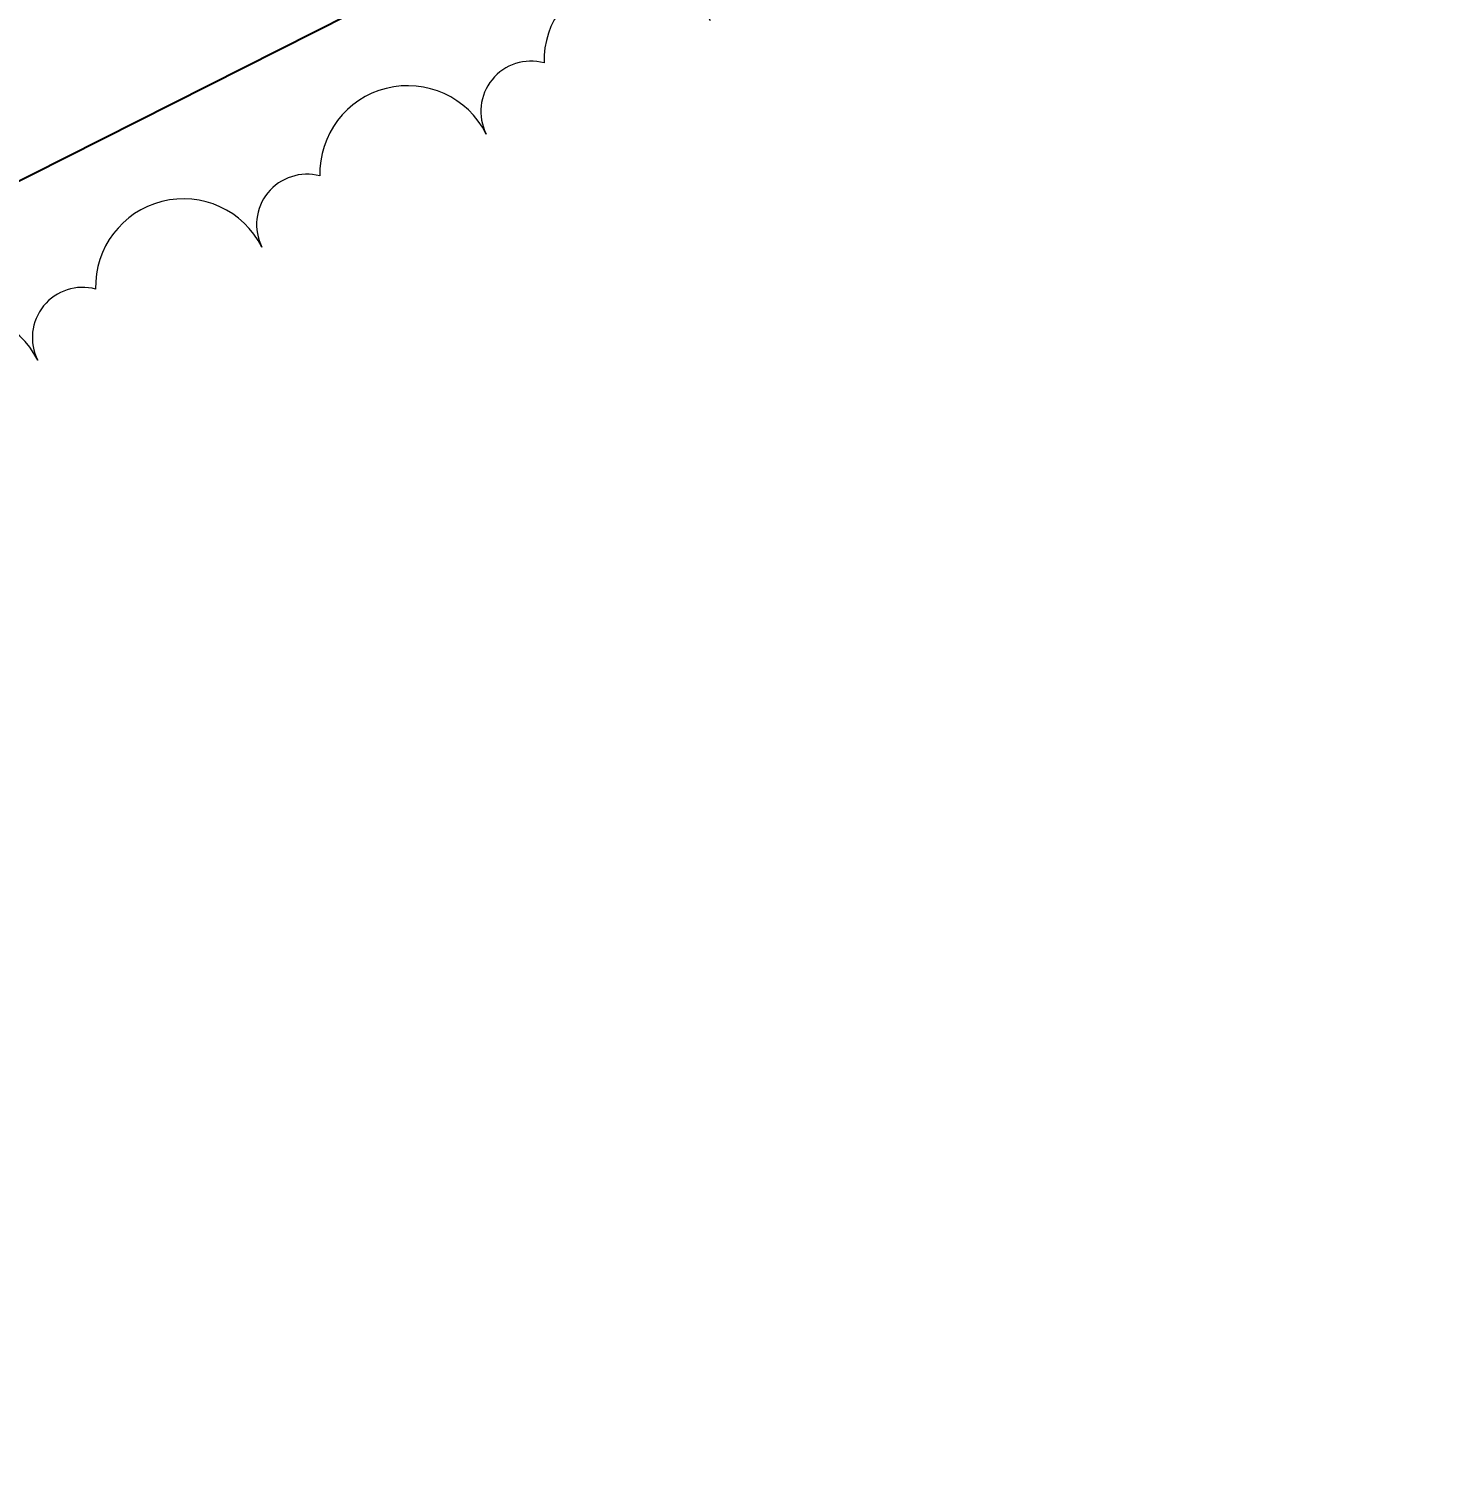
# Model space of a CAD drawing. Header units: metres. Extents: x 2682525 to 2683550, y 1250555 to 1251328.
# Drawn here: x 2683113.163 to 2683115.91, y 1250886.817 to 1250889.622 of the extents above; entities that cross this region are included whole.
import ezdxf

# ---------------------------------------------------------------- set-up
doc = ezdxf.new("R2010")
doc.units = ezdxf.units.M
doc.header["$PDMODE"] = 2
doc.header["$PDSIZE"] = -2
for name, pattern in [('IMPORT-_23_ISO-10 Strichpunktlinie _2_', [46.98999999999999, 30.47999999999999, -7.619999999999998, 1.270000000000001, -7.619999999999998]), ('IMPORT-_25_ISO-10 Strichpunktlinie _2_', [46.98999999999999, 30.47999999999999, -7.619999999999998, 1.270000000000001, -7.619999999999998]), ('IMPORT-_25_VW-01 Strichlinie kurz _2_', [21.165312, 10.580624, -10.584688]), ('Verdeckt 0_75', [1.5, 0.75, -0.75])]:
    doc.linetypes.add(name, pattern=pattern)
for name, color, linetype, lineweight, true_color in [('2458 A U1_dwg-1', 9, 'Continuous', 18, 0x808080), ('_23_000 Linien-Strichpunktlinie kurz 0_10', 9, 'IMPORT-_23_ISO-10 Strichpunktlinie _2_', 18, 0x808080), ('_25_000 Linien-Strichlinie kurz 0_10', 9, 'IMPORT-_25_VW-01 Strichlinie kurz _2_', 18, 0x808080), ('_25_000 Linien-Strichpunktlinie 0_10', 9, 'IMPORT-_25_ISO-10 Strichpunktlinie _2_', 18, 0x808080), ('_25_200 Materialien-Beton', 9, 'Continuous', 18, 0x808080), ('_25_800 Beschriftung-1_100-Text', 9, 'Continuous', 18, 0x808080), ('_25_Keine', 9, 'Continuous', 18, 0x808080), ('A-DETL-____-MBND-1', 7, 'Continuous', 18, 0xbf6000), ('A-DETL-____-MBND-3', 7, 'Verdeckt 0_75', 25, 0xbf6000), ('Bemassung', 9, 'Continuous', 18, 0x808080), ('G-____-REVC-OTLN-1', 1, 'Continuous', 18, 0xff0000)]:
    doc.layers.add(name, color=color, linetype=linetype, lineweight=lineweight, true_color=true_color)
for name, color, linetype, lineweight in [('A-____-____-DIMS', 7, 'Continuous', 9), ('A-DETL-____-MBND', 7, 'Verdeckt 0_75', 18), ('A-DETL-____-MBND-2', 7, 'Verdeckt 0_75', 25), ('Bemassung-1', 7, 'Continuous', 18), ('G-____-____-DIMS', 7, 'Continuous', 9), ('G-____-____-TEXT', 7, 'Continuous', 9), ('P-PIPE-____-IDEN', 7, 'Continuous', 9)]:
    doc.layers.add(name, color=color, linetype=linetype, lineweight=lineweight)
doc.styles.add('Arial_29', font='arial.ttf', dxfattribs={"width": 0.9, "height": 124.9999999999999})
doc.styles.add('Arial_3', font='arial.ttf', dxfattribs={"height": 125})
doc.styles.add('Arial_31', font='arial.ttf', dxfattribs={"width": 0.9, "height": 200})
doc.styles.add('ISOCP_10', font='isocp___.ttf', dxfattribs={"height": 251.7216435185185})
doc.styles.add('ISOCP_2', font='isocp___.ttf', dxfattribs={"height": 125.8608217592593})
doc.styles.add('ISOCP_3', font='isocp___.ttf', dxfattribs={"height": 75.51649305555554})
doc.dimstyles.new('2_0_mm_-_Arial', dxfattribs={"dimscale": 304.8, "dimtxt": 204.051879991394, "dimasz": 0.2460629921259842, "dimexe": 0.3280839895013123, "dimexo": 0.3280840109072179, "dimgap": 0.08202099737532807, "dimtad": 1, "dimdec": 1, "dimlfac": 0.001, "dimrnd": 0.09999999999999999, "dimzin": 0, "dimdsep": 46, "dimtxsty": 'Arial_31', "dimblk1": 'OBLIQUE', "dimblk2": 'OBLIQUE', "dimsah": 1, "dimcen": 0.09, "dimdle": 0.3280839895013123, "dimazin": 0, "dimtfac": 1, "dimtdec": 4, "dimtix": 1, "dimtmove": 0, "dimatfit": 3, "dimfxl": 1, "dimtvp": 1, "dimtfill": 1, "dimtolj": 1, "dimtzin": 0, "dimarcsym": 2})
doc.dimstyles.new('2_0_mm_-_Arial_1', dxfattribs={"dimscale": 304.8, "dimtxt": 204.051879991394, "dimasz": 0.2460629921259842, "dimexe": 0.3280839895013123, "dimexo": 0.3280840109072179, "dimgap": 0.08202099737532807, "dimtad": 1, "dimdec": 1, "dimlfac": 0.001, "dimrnd": 0.09999999999999999, "dimzin": 0, "dimdsep": 46, "dimtxsty": 'Arial_31', "dimblk1": 'OBLIQUE', "dimblk2": 'OBLIQUE', "dimsah": 1, "dimcen": 0.09, "dimdle": 0.3280839895013123, "dimazin": 0, "dimtfac": 1, "dimtdec": 4, "dimtix": 1, "dimtmove": 2, "dimatfit": 3, "dimfxl": 1, "dimtvp": 1, "dimtfill": 1, "dimtolj": 1, "dimtzin": 0, "dimarcsym": 2})

# ---------------------------------------------------------------- blocks, each defined once
blk = doc.blocks.new('2458 A U1_dwg_VW_SLASH-9045147-U01 Bodenplatte')
at = {"layer": 'Bemassung'}
for p, q in [((-48544.18117315027, -22641.89040899067), (-48656.43437466364, -22754.14361050403)), ((-48500.30777390698, -22698.01700974735), (-48712.54898484446, -22698.01700974735))]:
    blk.add_line(p, q, dxfattribs=at)
blk = doc.blocks.new('2458 A U1_dwg_VW_SLASH-9045150-U01 Bodenplatte')
at = {"layer": 'Bemassung'}
for p, q in [((-48656.43437466364, -22754.14361050486), (-48544.18117315027, -22641.8904089915)), ((-48700.30777390694, -22698.01700974818), (-48488.06656296946, -22698.01700974818))]:
    blk.add_line(p, q, dxfattribs=at)
blk = doc.blocks.new('2458 A U1_dwg_VW_SLASH-9045391-U01 Bodenplatte')
at = {"layer": 'Bemassung'}
for p, q in [((-48544.18117315026, -22141.8904089743), (-48656.43437466363, -22254.14361048767)), ((-48500.30777390696, -22198.01700973099), (-48712.54898484444, -22198.01700973099))]:
    blk.add_line(p, q, dxfattribs=at)
blk = doc.blocks.new('2458 A U1_dwg_VW_SLASH-9045394-U01 Bodenplatte')
at = {"layer": 'Bemassung'}
for p, q in [((-48656.43437466363, -22254.14361048766), (-48544.18117315026, -22141.8904089743)), ((-48700.30777390693, -22198.01700973098), (-48488.06656296944, -22198.01700973098))]:
    blk.add_line(p, q, dxfattribs=at)
blk = doc.blocks.new('2458 A U1_dwg-9041719-U01 Bodenplatte')
at = {"layer": '_25_200 Materialien-Beton'}
h = blk.add_hatch(dxfattribs=at)
h.set_pattern_fill('FP_1', color=256, style=0, pattern_type=2)
h.set_pattern_definition([(18.233, (0, 0), (18.77292067800844, -56.98752011815572), []), (288.233, (0, 0), (63.31313485127099, 20.85671487326738), [])])
h.paths.add_polyline_path([(-49968.00324863024, -24576.79242839237), (-49965.5195898317, -24576.79242839237), (-49965.51958983167, -23456.79242839382), (-50815.51911986209, -23456.79242839324), (-50815.51911986205, -24576.79242839237), (-50404.8310261041, -24576.79242839237)])
at = {"layer": '_25_Keine'}
blk.add_hatch(color=256, dxfattribs=at).paths.add_polyline_path([(-49824.09776362555, -23850.71366945587), (-49965.51911986075, -23709.29231322068), (-49824.09776362555, -23567.87095698125), (-49824.09776362555, -23730.52065781856)])
at = {"layer": '_23_000 Linien-Strichpunktlinie kurz 0_10', "flags": 128}
for points in [[(-48201.41820451852, -21247.76708494488), (-48201.41820451852, -23857.67481516636), (-59051.41568548869, -23857.67481516636), (-59051.41568548869, -26457.72384571089)], [(-48201.41820451852, -21247.76708494488), (-48201.41820451852, -23857.67481516636), (-59051.41568548869, -23857.67481516636), (-59051.41568548869, -26457.72384571089)], [(-48606.41820451834, -22047.6747596637), (-52001.41820491337, -22047.6747596637), (-52001.41820491337, -23452.67481516637)], [(-48606.41820451834, -22047.6747596637), (-52001.41820491337, -22047.6747596637), (-52001.41820491337, -23452.67481516637)]]:
    blk.add_lwpolyline(points, dxfattribs=at)
for points in [[(-48606.41820492257, -23256.41753634317), (-48201.41820451847, -23256.41753634317), (-48201.41820451847, -23857.67481516634), (-48606.41820492256, -23857.67481516634)], [(-48606.41820492257, -23256.41753634317), (-48201.41820451847, -23256.41753634317), (-48201.41820451847, -23857.67481516634), (-48606.41820492256, -23857.67481516634)], [(-51901.41820491334, -23857.67481516634), (-51901.41820491334, -24708.04790065598), (-48201.41820451848, -24708.04790065598), (-48201.41820451848, -23857.67481516635), (-48201.41820451848, -24708.04790065598), (-51901.41820491334, -24708.04790065598)]]:
    blk.add_lwpolyline(points, close=True, dxfattribs=at)
at = {"layer": '_25_000 Linien-Strichlinie kurz 0_10'}
blk.add_line((-49965.51958983162, -24436.79242839318), (-49965.51958983162, -25762.9408942391), dxfattribs=at)
at = {"layer": '_25_000 Linien-Strichlinie kurz 0_10', "flags": 128}
blk.add_lwpolyline([(-49965.51958983165, -24436.79242839315), (-49965.51958983165, -23456.79242839321), (-50815.51911986204, -23456.79242839321), (-50815.51911986204, -24436.79242839315), (-50475.51911986723, -24436.79242839315)], close=True, dxfattribs=at)
at = {"layer": '_25_000 Linien-Strichpunktlinie 0_10', "flags": 128}
blk.add_lwpolyline([(-48349.47132443955, -24437.67519800754), (-78599.66104877448, -24437.67519800754), (-78599.66104877448, -23456.41753594726), (-48349.47132443955, -23456.41753594726)], close=True, dxfattribs=at)
at = {"layer": '_25_200 Materialien-Beton', "flags": 128}
blk.add_lwpolyline([(-49965.51958983163, -24576.79242839235), (-49965.51958983163, -23456.7924283938), (-50815.51911986203, -23456.7924283938), (-50815.51911986203, -24576.79242839235), (-50475.51911986721, -24576.79242839235)], close=True, dxfattribs=at)
at = {"layer": '_25_Keine'}
for p, q in [((-49965.51911986075, -23709.29231322068), (-49824.09776362555, -23567.87095698125)), ((-49824.09776362555, -23567.87095698125), (-49824.09776362555, -23730.52065781856)), ((-49824.09776362555, -23850.71366945587), (-49965.51911986075, -23709.29231322068)), ((-49824.09776362555, -23730.52065781856), (-49824.09776362555, -23850.71366945587))]:
    blk.add_line(p, q, dxfattribs=at)
at = {"layer": '_25_Keine', "flags": 128}
for points in [[(-48600.307773907, -21247.76708494488), (-48600.307773907, -25107.67519800753), (-51100.307773907, -25107.67519800753), (-51100.307773907, -21247.76708494488)], [(-47279.62619817365, -25107.67519800751), (-48600.307773907, -25107.67519800751), (-48600.307773907, -21247.76708494488)], [(-49413.03515438017, -24006.79242839318), (-49965.51906642181, -24006.79242839318), (-49965.51906642181, -24436.79242839315), (-49413.03515438014, -24436.79242839315)]]:
    blk.add_lwpolyline(points, dxfattribs=at)
for points in [[(-51035.51911992356, -25762.94089423907), (-51035.51911992356, -21635.57400418479), (-49603.38543813303, -21635.57400418479), (-49603.38543813303, -25762.94089423904)], [(-49965.51911985411, -25461.79219808343), (-49965.51911985411, -23456.79242838817), (-49905.51911988045, -23456.79242838817), (-49905.51911988045, -25461.79219808162)]]:
    blk.add_lwpolyline(points, close=True, dxfattribs=at)
at = {"layer": 'Bemassung'}
for p, q in [((-46810.21721097325, -22198.01700974534), (-48488.06656296948, -22198.01700974534)), ((-47276.6348258428, -22698.01700974386), (-48488.06656296952, -22698.01700974386))]:
    blk.add_line(p, q, dxfattribs=at)
at = {"layer": 'Bemassung', "flags": 128}
for points in [[(-48600.30777390695, -22098.017009731), (-48600.30777390695, -25104.6751980075)], [(-48600.30777390696, -22598.0170097482), (-48600.30777390696, -25104.67519800749)]]:
    blk.add_lwpolyline(points, close=True, dxfattribs=at)
for points in [[(-48712.54898484444, -22198.01700973099), (-51103.06656296949, -22198.01700973099), (-50990.82535203198, -22198.01700973099)], [(-48712.54898484446, -22698.01700974735), (-50988.06656296945, -22698.01700974735), (-50875.82535203194, -22698.01700974735)]]:
    blk.add_lwpolyline(points, dxfattribs=at)
for name in ['2458 A U1_dwg_VW_SLASH-9045391-U01 Bodenplatte', '2458 A U1_dwg_VW_SLASH-9045394-U01 Bodenplatte', '2458 A U1_dwg_VW_SLASH-9045147-U01 Bodenplatte', '2458 A U1_dwg_VW_SLASH-9045150-U01 Bodenplatte']:
    blk.add_blockref(name, (0, 0))
at = {"layer": '_25_800 Beschriftung-1_100-Text', "insert": (-48482.87736019622, -24758.02518095109), "char_height": 251.7216435185185, "width": 406.0240518038852, "attachment_point": 1, "rotation": 0.0254000008598475, "line_spacing_factor": 1.478621465017729, "style": 'ISOCP_10'}
blk.add_mtext('10', dxfattribs=at)
at = {"layer": '_25_Keine', "attachment_point": 1, "rotation": 89.99999999999999, "line_spacing_factor": 1.478621465017729}
for s, insert, char_height, width, style in [('457.78', (-49728.45478474951, -23924.86160603641), 125.8608217592593, 659.7890841813136, 'ISOCP_2'), ('112/85', (-50088.81382396561, -23866.91714886894), 75.51649305555554, 385.715712937781, 'ISOCP_3'), ('UK D. ???', (-49686.45256572359, -25196.14459111623), 125.8608217592593, 947.3894542090657, 'ISOCP_2')]:
    blk.add_mtext(s, dxfattribs=dict(at, insert=insert, char_height=char_height, width=width, style=style))
at = {"layer": 'Bemassung-1', "insert": (-47350.30777390698, -22590.98373378046), "char_height": 125.8608217592593, "width": 406.0240518038852, "attachment_point": 2, "line_spacing_factor": 1.478621465017729, "style": 'ISOCP_2'}
blk.add_mtext('2.50', dxfattribs=at)
blk = doc.blocks.new('PE-HD_Bogen - Standard-8954503-U01 Bodenplatte')
at = {"layer": 'A-DETL-____-MBND-3'}
for points in [[(-47243.94873347851, -22631.90136340103), (-47235.99450830915, -22626.46508869586), (-47227.56244655385, -22624.7386245334), (-47205.7587479748, -22602.93492595442), (-47216.0709820873, -22605.49127472577), (-47223.86716606907, -22611.81979599163), (-47236.78599461081, -22624.73862453337)], [(-47152.9830354178, -22717.40669833603), (-47131.17933683885, -22695.60299975704), (-47127.40121275506, -22687.47361884261), (-47126.98014258132, -22676.98471816724), (-47129.94482155429, -22664.85109897826), (-47136.09321170113, -22651.89964737164), (-47145.00631039419, -22639.0129833711), (-47156.07670468702, -22627.06931183209), (-47168.54996550331, -22616.88257423206), (-47184.51247791472, -22608.04626896047), (-47194.26728350831, -22604.38969681809), (-47205.7587479748, -22602.93492595442), (-47227.56244655385, -22624.7386245334), (-47214.63413729968, -22626.73199420079), (-47203.37975931045, -22630.95067848315), (-47190.35366408234, -22638.68627281108), (-47176.62706159687, -22650.22522071418), (-47165.80090688546, -22662.2756537392), (-47157.20081641337, -22675.16965270956), (-47151.41287213429, -22688.02851290315), (-47148.83151288545, -22699.97592424878), (-47149.63265403413, -22710.19769040703), (-47151.74852013327, -22714.75039463336)], [(-47279.51333521358, -22724.64250550232), (-47278.66681310633, -22724.31669468009), (-47264.71978630385, -22723.457051054), (-47260.35497475008, -22686.08988454267), (-47247.567378642, -22652.0508494561), (-47227.56244655385, -22624.7386245334), (-47237.07102839719, -22626.68550612236), (-47243.94873347851, -22631.90136340103), (-47253.89429928403, -22643.96403721013), (-47259.55972535199, -22651.87100925086), (-47266.33370787455, -22664.29763507098), (-47274.02892390769, -22685.05357261279), (-47275.06316364533, -22688.18404793013), (-47278.92538534444, -22712.28954311371), (-47279.48305763717, -22724.00636663716)], [(-47154.9031231359, -22724.44526844345), (-47152.9830354178, -22717.40669833603), (-47149.20491133401, -22709.27731742158), (-47149.204911334, -22697.06509183112), (-47151.7485201333, -22686.65479755724), (-47157.8969102801, -22673.70334595062), (-47166.8100089732, -22660.81668195013), (-47177.88040326602, -22648.87301041108), (-47190.35366408234, -22638.68627281108), (-47206.09987305312, -22629.93104851304), (-47216.0709820873, -22626.19339539709), (-47227.56244655385, -22624.7386245334), (-47248.02765677892, -22653.27605421852), (-47260.36509234192, -22686.17650128042), (-47264.75198097191, -22723.7326697168), (-47222.14014173365, -22723.29803399787), (-47165.71638083903, -22723.83555433361), (-47158.30259104117, -22724.12617831099)], [(-47279.51333521355, -22760.74939698712), (-47272.28319293545, -22760.19990585174), (-47264.751980972, -22759.89529164682), (-47264.75198097191, -22723.7326697168), (-47279.51333521358, -22724.64250550232), (-47279.51333521353, -22760.45553927857)], [(-47154.90312313591, -22760.68037987011), (-47155.22174601127, -22724.41536099368), (-47165.71638083903, -22723.83555433361), (-47205.84634283838, -22723.31496105494), (-47264.75198097191, -22723.7326697168), (-47264.75198097195, -22759.96778114348), (-47211.5478627806, -22759.54414937225), (-47163.08164143816, -22760.15412336211), (-47156.09266365863, -22760.56872397177)]]:
    blk.add_hatch(color=256, dxfattribs=at).paths.add_polyline_path(points)
at = {"layer": 'A-DETL-____-MBND-2'}
for p, q in [((-47220.85635969333, -22608.65615846541), (-47242.6600582723, -22630.45985704437)), ((-47217.20822917469, -22693.39637559512), (-47176.66218586913, -22652.85033228956)), ((-47217.20822917469, -22693.39637559512), (-47217.2082291747, -22760.77899839956)), ((-47154.27171062397, -22718.84820469269), (-47132.46801204498, -22697.04450611373)), ((-47153.38689938059, -22717.80790631342), (-47154.27171062396, -22718.84820469269)), ((-47279.70822917475, -22724.54388697289), (-47279.70822917472, -22760.77899839955)), ((-47154.70822917474, -22760.77899839955), (-47154.70822917473, -22724.54388697286))]:
    blk.add_line(p, q, dxfattribs=at)
at = {"layer": 'A-DETL-____-MBND-2', "flags": 128}
for points in [[(-47242.66005827233, -22630.45985704437), (-47260.89989886395, -22654.04303397588), (-47273.45442115355, -22682.52946532583), (-47279.34038318365, -22714.19483275905), (-47279.70822917474, -22724.54388697287)], [(-47154.70822917476, -22724.54388697286), (-47153.86942622816, -22718.94270570623), (-47153.38689938059, -22717.80790631342)]]:
    blk.add_lwpolyline(points, dxfattribs=at)
at = {"layer": 'A-DETL-____-MBND-2'}
for centre, major_axis, ratio, start_param, end_param in [((-47176.66218586913, -22652.85033228956), (-44.19417382416366, 44.19417382415588), 0.5254856941959549, 5.818401250936906, 8.959993904526927), ((-47176.66218586913, -22652.85033228956), (-44.19417382415674, 44.19417382416116), 0.5254856941959831, 2.676808597347587, 5.818401250937152), ((-47217.2082291747, -22760.77899839956), (62.49999999999984, 0), 0.01999600119803886, 2.43518721597846, 5.576779869566107), ((-47217.2082291747, -22760.77899839956), (62.50000000000538, 0), 0.01999600119807486, 5.576779869566996, 8.718372523158935)]:
    blk.add_ellipse(centre, major_axis=major_axis, ratio=ratio, start_param=start_param, end_param=end_param, dxfattribs=at)
blk = doc.blocks.new('_Oblique')
at = {"color": 0, "linetype": 'ByBlock', "lineweight": -2}
blk.add_line((-0.5, -0.5), (0.5, 0.5), dxfattribs=at)
blk = doc.blocks.new('*D1807')
at = {"layer": 'A-____-____-DIMS', "color": 0, "lineweight": -2, "transparency": 16777216}
for p, q in [((2683068.897622096, 1250867.009540824), (2683135.861756529, 1250900.785341326)), ((2683053.688199543, 1250859.338114525), (2683068.897622096, 1250867.009540824)), ((2683053.688199543, 1250859.338114525), (2682986.72406511, 1250825.562314023)), ((2683113.74310552, 1250778.098576879), (2683113.932022766, 1250777.724028246)), ((2683098.698719751, 1250770.099947516), (2683098.722600213, 1250770.052601948))]:
    blk.add_line(p, q, dxfattribs=at)
at = {"layer": 'A-____-____-DIMS', "color": 0, "lineweight": -2, "transparency": 16777216, "xscale": 74.99999999999999, "yscale": 74.99999999999999, "zscale": 74.99999999999999}
for p, rotation in [((2683068.897622096, 1250867.009540824), 206.7657572042305), ((2683053.688199543, 1250859.338114525), 26.76575720423048)]:
    blk.add_blockref('_Oblique', p, dxfattribs=dict(at, rotation=rotation))
at = {"layer": 'A-____-____-DIMS', "color": 0, "transparency": 16777216, "insert": (2683004.047613651, 1250976.668747653), "char_height": 200, "width": 911.641014607705, "attachment_point": 5, "rotation": 26.76575720423047, "style": 'Arial_31', "bg_fill": 3, "box_fill_scale": 1.1, "bg_fill_color": 256, "bg_fill_true_color": 13158600, "bg_fill_transparency": 0}
blk.add_mtext('\\A1;0.0', dxfattribs=at)
at = {"layer": 'Defpoints', "color": 0, "transparency": 16777216}
for p in [(2683068.708701911, 1250867.384095282), (2683068.897622096, 1250867.009540824), (2683053.664316143, 1250859.385465919)]:
    blk.add_point(p, dxfattribs=at)
blk = doc.blocks.new('*D1808')
at = {"layer": 'A-____-____-DIMS', "color": 0, "lineweight": -2, "transparency": 16777216}
for p, q in [((2683101.306229421, 1250883.356000871), (2683168.270363854, 1250917.131801374)), ((2683068.897622741, 1250867.009539544), (2683001.933488308, 1250833.233739042)), ((2683146.196746825, 1250794.355752247), (2683146.340630091, 1250794.070488293)), ((2683113.74310552, 1250778.098576879), (2683113.932023411, 1250777.724026967))]:
    blk.add_line(p, q, dxfattribs=at)
at = {"layer": 'A-____-____-DIMS', "color": 0, "transparency": 16777216, "insert": (2682617.72699169, 1250788.948338999), "char_height": 200, "width": 911.641014607705, "attachment_point": 1, "rotation": 26.76575720423047, "line_spacing_factor": 0.9417779076525878, "style": 'Arial_31', "bg_fill": 3, "box_fill_scale": 1.1, "bg_fill_color": 256, "bg_fill_true_color": 13158600, "bg_fill_transparency": 0}
blk.add_mtext('\\A1;0.0', dxfattribs=at)
at = {"layer": 'A-____-____-DIMS', "color": 0, "lineweight": -2, "transparency": 16777216}
blk.add_line((2683068.897622741, 1250867.009539544), (2683101.306229421, 1250883.356000871), dxfattribs=at)
at = {"layer": 'Defpoints', "color": 0, "transparency": 16777216}
for p in [(2683101.162343216, 1250883.641270651), (2683101.306229421, 1250883.356000871), (2683068.708701911, 1250867.384095282)]:
    blk.add_point(p, dxfattribs=at)
at = {"layer": 'A-____-____-DIMS', "color": 0, "lineweight": -2, "transparency": 16777216, "xscale": 74.99999999999999, "yscale": 74.99999999999999, "zscale": 74.99999999999999}
for p, rotation in [((2683101.306229421, 1250883.356000871), 206.7657572042305), ((2683068.897622741, 1250867.009539544), 26.76575720423048)]:
    blk.add_blockref('_Oblique', p, dxfattribs=dict(at, rotation=rotation))
blk = doc.blocks.new('*D1809')
at = {"layer": 'A-____-____-DIMS', "color": 0, "lineweight": -2, "transparency": 16777216}
for p, q in [((2683132.910514814, 1250899.296771893), (2683199.874649247, 1250933.072572396)), ((2683101.30623005, 1250883.355999624), (2683132.910514814, 1250899.296771893)), ((2683101.30623005, 1250883.355999624), (2683034.342095617, 1250849.580199121)), ((2683177.801724807, 1250810.295150137), (2683177.944915484, 1250810.011259315)), ((2683146.196746825, 1250794.355752247), (2683146.34063072, 1250794.070487046))]:
    blk.add_line(p, q, dxfattribs=at)
at = {"layer": 'A-____-____-DIMS', "color": 0, "lineweight": -2, "transparency": 16777216, "xscale": 74.99999999999999, "yscale": 74.99999999999999, "zscale": 74.99999999999999}
for p, rotation in [((2683132.910514814, 1250899.296771893), 206.7657572042305), ((2683101.30623005, 1250883.355999624), 26.76575720423048)]:
    blk.add_blockref('_Oblique', p, dxfattribs=dict(at, rotation=rotation))
at = {"layer": 'A-____-____-DIMS', "color": 0, "transparency": 16777216, "insert": (2683059.863075263, 1251004.821305737), "char_height": 200, "width": 911.641014607705, "attachment_point": 5, "rotation": 26.76575720423047, "style": 'Arial_31', "bg_fill": 3, "box_fill_scale": 1.1, "bg_fill_color": 256, "bg_fill_true_color": 13158600, "bg_fill_transparency": 0}
blk.add_mtext('\\A1;0.0', dxfattribs=at)
at = {"layer": 'Defpoints', "color": 0, "transparency": 16777216}
for p in [(2683132.767321199, 1250899.58066854), (2683132.910514814, 1250899.296771893), (2683101.162343216, 1250883.641270651)]:
    blk.add_point(p, dxfattribs=at)
blk = doc.blocks.new('Family - ___-9052579-U01 Bodenplatte')
at = {"layer": 'G-____-REVC-OTLN-1'}
for centre, radius, start, end in [((-49500.30054631225, -22382.30988307712), 170.8823529411748, 0, 154.7912347032418), ((-49012.06525219461, -22382.30988307712), 170.882352941182, 0, 154.791234703242), ((-48523.82995807696, -22382.30988307712), 170.8823529411748, 0, 154.791234703243), ((-48035.59466395932, -22382.30988307712), 170.882352941182, 0, 154.791234703242), ((-49231.77113454754, -22382.30988307712), 97.64705882352605, 48.18968510422346, 180), ((-48743.5358404299, -22382.30988307712), 97.6470588235309, 48.1896851042217, 180), ((-48255.30054631225, -22382.30988307712), 97.6470588235309, 48.1896851042217, 180)]:
    blk.add_arc(centre, radius, start, end, dxfattribs=at)

msp = doc.modelspace()

# ---------------------------------------------------------------- hatches: boundary and pattern name
at = {"layer": 'A-DETL-____-MBND-1'}
for points in [[(2683116.391581395, 1250887.43992488), (2683115.292135785, 1250889.619260757), (2683115.286563701, 1250889.616998853), (2683115.268009405, 1250889.608192944), (2683115.235956864, 1250889.592291444), (2683116.335215131, 1250887.412894228), (2683116.383823742, 1250887.436711888), (2683116.389534271, 1250887.439254614)], [(2683116.279974502, 1250887.383631884), (2683116.281730291, 1250887.384879755), (2683116.295920981, 1250887.392664825), (2683116.335215131, 1250887.412894228), (2683115.235956864, 1250889.592291444), (2683115.186334756, 1250889.566465029), (2683115.180716235, 1250889.5630291), (2683116.278759185, 1250887.38604138)]]:
    msp.add_hatch(color=256, dxfattribs=at).paths.add_polyline_path(points)
at = {"layer": 'G-____-____-DIMS'}
msp.add_hatch(color=256, dxfattribs=at).paths.add_polyline_path([(2683115.288817054, 1250889.487490458), (2683115.140548179, 1250889.522360116), (2683115.137563761, 1250889.469546277)])

# ---------------------------------------------------------------- linework, layer by layer
at = {"layer": 'A-DETL-____-MBND'}
msp.add_open_spline([(2683066.009390901, 1250869.679863096), (2683066.288205003, 1250869.551325586), (2683067.039320472, 1250869.18605556), (2683068.808618498, 1250868.554809036), (2683071.657237757, 1250869.494124548), (2683074.467321273, 1250871.018365242), (2683078.195421315, 1250872.859749516), (2683083.158512379, 1250875.383371573), (2683088.800458998, 1250878.256991499), (2683094.67246607, 1250881.112386641), (2683097.951854891, 1250882.94699488), (2683100.081408632, 1250883.879558791), (2683100.187642982, 1250884.43076455), (2683100.919117485, 1250885.016465895), (2683101.844521929, 1250884.711114088), (2683103.967648854, 1250886.004076284), (2683109.204590926, 1250888.417601884), (2683115.754953569, 1250891.836530144), (2683122.446522959, 1250895.24131188), (2683126.497124689, 1250897.270196159), (2683129.520615935, 1250898.811156605), (2683132.804656584, 1250900.260438276), (2683134.067093911, 1250906.573856538), (2683135.558020153, 1250913.796773206), (2683138.657477513, 1250918.602886364), (2683139.889302063, 1250920.906158589)], degree=3, knots=[0, 0, 0, 0, 3.021816965252346, 8.2668153199768, 17.95102877688316, 30.86478291184385, 40.23480069127133, 58.74610483870741, 85.71719350426484, 102.6006594184549, 122.8063238274784, 123.1988405673681, 125.0105717409506, 127.673553189531, 131.444065486728, 133.3966811922206, 151.4499517304334, 188.9907190902837, 205.6325642785124, 225.4757952452216, 233.4027051389572, 239.3167187433414, 259.753894699282, 288.8823652494151, 314.5908583427087, 314.5908583427087, 314.5908583427087, 314.5908583427087], dxfattribs=at)
at = {"layer": 'A-DETL-____-MBND-2'}
for p, q in [((2683115.236519682, 1250889.591175598), (2683115.220201417, 1250889.623528304)), ((2683116.391581395, 1250887.43992488), (2683115.292323128, 1250889.619322096)), ((2683116.335777949, 1250887.411778382), (2683115.236519682, 1250889.591175598)), ((2683116.335777949, 1250887.411778382), (2683115.236519682, 1250889.591175598)), ((2683115.180716235, 1250889.5630291), (2683116.279974502, 1250887.383631884))]:
    msp.add_line(p, q, dxfattribs=at)
for major_axis, ratio, start_param, end_param in [((0.05580344647185997, 0.02814649821669223), 0.01999600119807292, 0, 1.570796326794897), ((0.05580344647185997, 0.02814649821669223), 0.01999600119807292, 4.712388980384683, 6.283185307179586), ((0.05580344647186647, 0.0281464982166955), 0.01999600119807059, 1.570796326794897, 3.141592653589793), ((0.05580344647186647, 0.0281464982166955), 0.01999600119807059, 3.141592653589793, 4.712388980384683)]:
    msp.add_ellipse((2683115.236519682, 1250889.591175598), major_axis=major_axis, ratio=ratio, start_param=start_param, end_param=end_param, dxfattribs=at)
at = {"layer": 'G-____-____-DIMS'}
for p, q in [((2683115.140548179, 1250889.522360116), (2683115.137563761, 1250889.469546277)), ((2683115.288817054, 1250889.487490458), (2683115.140548179, 1250889.522360116)), ((2683114.894796941, 1250889.509755848), (2683113.791211326, 1250888.953122297)), ((2683115.288817054, 1250889.487490458), (2683114.894796941, 1250889.509755848)), ((2683115.137563761, 1250889.469546277), (2683115.288817054, 1250889.487490458)), ((2683115.930441955, 1250887.601631505), (2683114.788344044, 1250887.025572877))]:
    msp.add_line(p, q, dxfattribs=at)
at = {"layer": 'P-PIPE-____-IDEN'}
msp.add_line((2683115.822452415, 1250888.429501216), (2683115.690419598, 1250888.362905662), dxfattribs=at)

# ---------------------------------------------------------------- block references
at = {"layer": '2458 A U1_dwg-1', "xscale": 0.001, "yscale": 0.001, "zscale": 0.001, "rotation": 26.76575494316579}
msp.add_blockref('2458 A U1_dwg-9041719-U01 Bodenplatte', (2683147.144467305, 1250931.177239274), dxfattribs=at)
at = {"layer": 'A-DETL-____-MBND-2', "xscale": 0.001, "yscale": 0.001, "zscale": 0.001, "rotation": 26.76575494316579}
msp.add_blockref('PE-HD_Bogen - Standard-8954503-U01 Bodenplatte', (2683147.144467305, 1250931.177239274), dxfattribs=at)

# ---------------------------------------------------------------- texts
at = {"layer": 'P-PIPE-____-IDEN', "insert": (2683115.663293348, 1250888.050854882), "char_height": 0.1249999999999999, "width": 0.6421516874999995, "attachment_point": 1, "rotation": 116.7657549431658, "style": 'Arial_29'}
msp.add_mtext('DN 125', dxfattribs=at)

# ---------------------------------------------------------------- next in the draw order: texts
at = {"layer": 'G-____-____-DIMS', "char_height": 0.125, "width": 1.334488368200837, "attachment_point": 1, "rotation": 26.765754943165796, "line_spacing_factor": 0.9417779076525877, "style": 'Arial_3', "bg_fill": 3, "box_fill_scale": 1.25, "bg_fill_color": 256, "bg_fill_true_color": 13158600, "bg_fill_transparency": 0}
for s, insert in [('454.51 m.ü.M.', (2683113.751354484, 1250889.129764089)), ('454.56 m.ü.M.', (2683114.748487202, 1250887.202214669))]:
    msp.add_mtext(s, dxfattribs=dict(at, insert=insert))

# ---------------------------------------------------------------- next in the draw order: texts
at = {"layer": 'G-____-____-TEXT', "insert": (2683115.907369692, 1250887.33235396), "char_height": 0.125, "width": 0.2725737499999999, "attachment_point": 1, "rotation": 26.765754943165796, "style": 'Arial_3', "bg_fill": 3, "box_fill_scale": 1.25, "bg_fill_color": 256, "bg_fill_true_color": 13158600, "bg_fill_transparency": 0}
msp.add_mtext('TB', dxfattribs=at)

# ---------------------------------------------------------------- next in the draw order: dimensions: what is measured, and where the dimension line sits
at = {"layer": 'A-____-____-DIMS'}
dim = msp.add_linear_dim(base=(2683068.897622096, 1250867.009540824), p1=(2683053.664316142, 1250859.385465919), p2=(2683068.708701911, 1250867.384095282), angle=26.76575720423047, dimstyle='2_0_mm_-_Arial', override={"dimpost": '<>', "dimfxl": 17038.5332360565}, dxfattribs=at)
dim.commit()
dim.dimension.update_dxf_attribs({"geometry": '*D1807', "text_midpoint": (2683004.047613651, 1250976.668747653)})

# ---------------------------------------------------------------- next in the draw order: dimensions: what is measured, and where the dimension line sits
dim = msp.add_linear_dim(base=(2683101.306229421, 1250883.356000871), p1=(2683068.708701911, 1250867.384095282), p2=(2683101.162343216, 1250883.641270651), angle=26.76575720423047, dimstyle='2_0_mm_-_Arial_1', override={"dimpost": '<>', "dimfxl": 36297.85923366722}, dxfattribs=at)
dim.commit()
dim.dimension.update_dxf_attribs({"geometry": '*D1808', "text_midpoint": (2683084.754535631, 1250875.177022492), "dimtype": 160})

# ---------------------------------------------------------------- next in the draw order: dimensions: what is measured, and where the dimension line sits
dim = msp.add_linear_dim(base=(2683132.910514814, 1250899.296771893), p1=(2683101.162343216, 1250883.641270651), p2=(2683132.767321198, 1250899.58066854), angle=26.76575720423047, dimstyle='2_0_mm_-_Arial', override={"dimpost": '<>', "dimfxl": 35396.87893486193}, dxfattribs=at)
dim.commit()
dim.dimension.update_dxf_attribs({"geometry": '*D1809', "text_midpoint": (2683059.863075263, 1251004.821305737)})

# ---------------------------------------------------------------- next in the draw order: block references
at = {"layer": 'G-____-REVC-OTLN-1', "xscale": 0.001, "yscale": 0.001, "zscale": 0.001, "rotation": 26.76575494316579}
msp.add_blockref('Family - ___-9052579-U01 Bodenplatte', (2683147.144467305, 1250931.177239274), dxfattribs=at)

doc.saveas('drawing.dxf')
